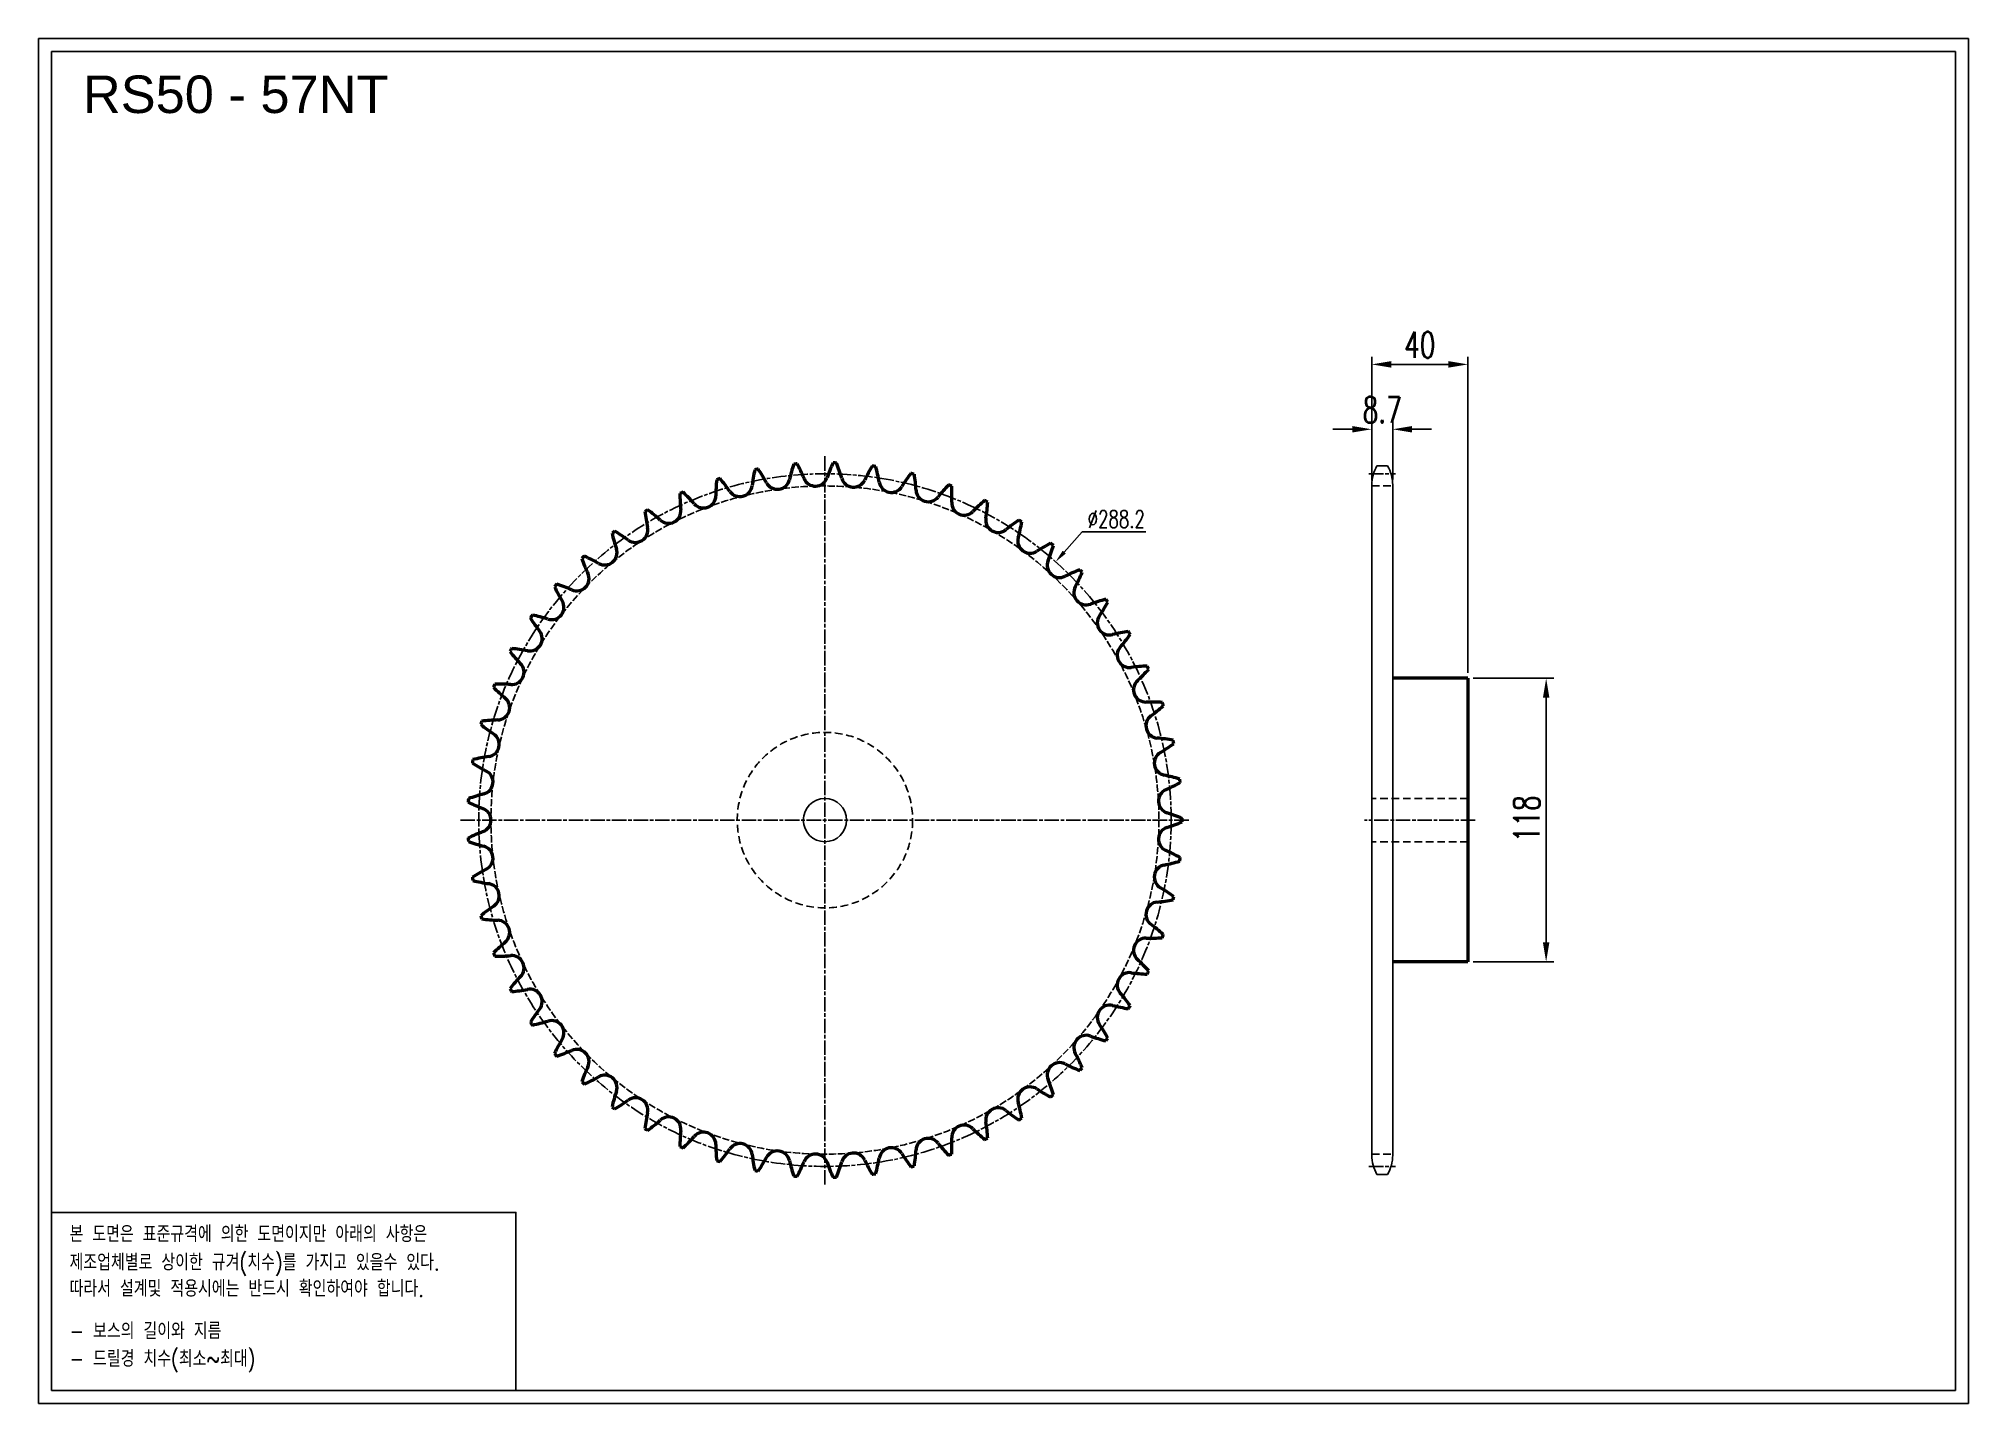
# Model space of a CAD drawing. Header units: millimetres. Extents: x 7467 to 8270, y 2321 to 2889.
import ezdxf

# ---------------------------------------------------------------- set-up
doc = ezdxf.new("R2010")
doc.units = ezdxf.units.MM
for name, pattern in [('AM_ISO02W050', [7.5, 6, -1.5]), ('AM_ISO02W050x2', [3.75, 3, -0.75]), ('AM_ISO08W050', [18, 12, -1.5, 3, -1.5]), ('AM_ISO08W050x2', [9, 6, -0.75, 1.5, -0.75]), ('HIDDEN', [9.525, 6.35, -3.175])]:
    doc.linetypes.add(name, pattern=pattern)
for name, color, linetype, lineweight in [('20', 7, 'Continuous', 50), ('21', 6, 'AM_ISO02W050', 25), ('22', 30, 'AM_ISO08W050', 25), ('23', 40, 'AM_ISO08W050', 25), ('VIS', 7, 'Continuous', 50)]:
    doc.layers.add(name, color=color, linetype=linetype, lineweight=lineweight)
doc.layers.add('HL', color=2, linetype='HIDDEN')
doc.layers.add('S-DIM', color=7, linetype='Continuous')
doc.styles.add('HAN', font='ROMANS.shx', dxfattribs={"width": 0.7, "bigfont": 'whgtxt.shx'})
doc.styles.add('HSG', font='SIMPLEX.shx', dxfattribs={"width": 0.7, "bigfont": 'HSG.shx'})
doc.styles.get("Standard").update_dxf_attribs({"font": 'arial.ttf'})
doc.dimstyles.new('APP16', dxfattribs={"dimscale": 3, "dimtxt": 2.4, "dimasz": 1.8, "dimexe": 0.7, "dimexo": 0.5, "dimgap": 0.6, "dimtad": 1, "dimtoh": 1, "dimdec": 1, "dimrnd": 0.01, "dimzin": 9, "dimdsep": 46, "dimtxsty": 'HSG', "dimcen": 0, "dimclrd": 1, "dimclre": 1, "dimclrt": 256, "dimazin": 2, "dimtp": 1, "dimtm": 1, "dimtfac": 0.5, "dimtdec": 1, "dimtofl": 0, "dimtmove": 0, "dimatfit": 3, "dimfxl": 0, "dimtvp": 1, "dimtolj": 2, "dimlwd": -1, "dimlwe": -1, "dimarcsym": 0})
doc.dimstyles.new('APP23', dxfattribs={"dimscale": 4.5, "dimtxt": 2.4, "dimasz": 1.8, "dimexe": 0.7, "dimexo": 0.5, "dimgap": 0.6, "dimtad": 1, "dimtoh": 1, "dimdec": 1, "dimrnd": 0.01, "dimzin": 9, "dimdsep": 46, "dimtxsty": 'HSG', "dimcen": 0, "dimclrd": 1, "dimclre": 1, "dimclrt": 256, "dimazin": 2, "dimtp": 1, "dimtm": 1, "dimtfac": 0.5, "dimtdec": 1, "dimtix": 1, "dimtofl": 0, "dimtmove": 0, "dimatfit": 3, "dimfxl": 0, "dimtvp": 1, "dimtolj": 2, "dimlwd": -1, "dimlwe": -1, "dimarcsym": 0})

# ---------------------------------------------------------------- blocks, each defined once
blk = doc.blocks.new('*D1')
at = {"layer": 'Defpoints', "color": 0, "transparency": 16777216}
for p in [(7890.63, 2671.04), (7698.66, 2456.12)]:
    blk.add_point(p, dxfattribs=at)
at = {"layer": 'S-DIM', "color": 1, "transparency": 16777216}
for p, q in [((7901.72, 2683.44), (7894.23, 2675.06)), ((7928.24, 2683.44), (7901.72, 2683.44))]:
    blk.add_line(p, q, dxfattribs=at)
blk.add_solid([(7893.56, 2675.66), (7894.9, 2674.46), (7890.63, 2671.04)], dxfattribs=at)
at = {"layer": 'S-DIM', "transparency": 16777216, "insert": (7915.88, 2688.84), "char_height": 7.2, "attachment_point": 5, "style": 'HSG'}
blk.add_mtext('\\A2;∅288.2', dxfattribs=at)
blk = doc.blocks.new('*D2')
at = {"layer": 'Defpoints', "color": 0, "transparency": 16777216}
for p in [(8030.9, 2726.18), (8022.2, 2702.58), (8030.9, 2703.04)]:
    blk.add_point(p, dxfattribs=at)
at = {"layer": 'S-DIM', "color": 1, "transparency": 16777216}
for p, q in [((8014.1, 2726.18), (8006, 2726.18)), ((8022.2, 2704.83), (8022.2, 2729.33)), ((8030.9, 2705.29), (8030.9, 2729.33)), ((8039, 2726.18), (8047.1, 2726.18))]:
    blk.add_line(p, q, dxfattribs=at)
for points in [[(8014.1, 2727.53), (8014.1, 2724.83), (8022.2, 2726.18)], [(8039, 2727.53), (8039, 2724.83), (8030.9, 2726.18)]]:
    blk.add_solid(points, dxfattribs=at)
at = {"layer": 'S-DIM', "transparency": 16777216, "insert": (8026.55, 2734.28), "char_height": 10.8, "attachment_point": 5, "style": 'HSG'}
blk.add_mtext('\\A2;8.7', dxfattribs=at)
blk = doc.blocks.new('*D3')
at = {"layer": 'Defpoints', "color": 0, "transparency": 16777216}
for p in [(8062.2, 2753.18), (8022.2, 2702.58), (8062.2, 2622.58)]:
    blk.add_point(p, dxfattribs=at)
at = {"layer": 'S-DIM', "color": 1, "transparency": 16777216}
for p, q in [((8022.2, 2704.83), (8022.2, 2756.33)), ((8062.2, 2624.83), (8062.2, 2756.33)), ((8030.3, 2753.18), (8054.1, 2753.18))]:
    blk.add_line(p, q, dxfattribs=at)
for points in [[(8030.3, 2754.53), (8030.3, 2751.83), (8022.2, 2753.18)], [(8054.1, 2754.53), (8054.1, 2751.83), (8062.2, 2753.18)]]:
    blk.add_solid(points, dxfattribs=at)
at = {"layer": 'S-DIM', "transparency": 16777216, "insert": (8042.2, 2761.28), "char_height": 10.8, "attachment_point": 5, "style": 'HSG'}
blk.add_mtext('\\A2;40', dxfattribs=at)
blk = doc.blocks.new('*D4')
at = {"layer": 'Defpoints', "color": 0, "transparency": 16777216}
for p in [(8062.2, 2622.58), (8062.2, 2504.58), (8094.77, 2504.58)]:
    blk.add_point(p, dxfattribs=at)
at = {"layer": 'S-DIM', "color": 1, "transparency": 16777216}
for p, q in [((8064.45, 2622.58), (8097.92, 2622.58)), ((8094.77, 2614.48), (8094.77, 2512.68)), ((8064.45, 2504.58), (8097.92, 2504.58))]:
    blk.add_line(p, q, dxfattribs=at)
for points in [[(8093.42, 2614.48), (8096.12, 2614.48), (8094.77, 2622.58)], [(8093.42, 2512.68), (8096.12, 2512.68), (8094.77, 2504.58)]]:
    blk.add_solid(points, dxfattribs=at)
at = {"layer": 'S-DIM', "transparency": 16777216, "insert": (8086.67, 2564.15), "char_height": 10.8, "attachment_point": 5, "rotation": 90, "style": 'HSG'}
blk.add_mtext('\\A2;118', dxfattribs=at)

msp = doc.modelspace()

# ---------------------------------------------------------------- linework, layer by layer
for p, q in [((8028.77, 2710.97), (8024.33, 2710.97)), ((8022.2, 2563.58), (8022.2, 2703.04)), ((8030.9, 2563.58), (8030.9, 2703.04)), ((8022.2, 2563.58), (8022.2, 2424.11)), ((8030.9, 2563.58), (8030.9, 2424.11)), ((8028.77, 2416.18), (8024.33, 2416.18))]:
    msp.add_line(p, q)
for points in [[(7467.4, 2888.72), (8270.49, 2888.72), (8270.49, 2320.88), (7467.4, 2320.88)], [(7472.81, 2883.32), (8265.08, 2883.32), (8265.08, 2326.29), (7472.81, 2326.29)]]:
    msp.add_lwpolyline(points, close=True)
at = {"color": 6}
msp.add_lwpolyline([(7472.81, 2400.31), (7666.01, 2400.31), (7666.01, 2326.29), (7472.81, 2326.29)], close=True, dxfattribs=at)
msp.add_circle((7794.64, 2563.58), 9)
for centre, start, end in [((8038.08, 2703.04), 150, 180), ((8015.03, 2703.04), 0, 30), ((8038.08, 2424.11), 180, 210), ((8015.03, 2424.11), 330, 0)]:
    msp.add_arc(centre, 15.87, start, end)
at = {"layer": '20'}
for centre, radius, start, end in [((7835.82, 2694.48), 71.93, 168.09955, 173.42105), ((7794.64, 2563.58), 148.63, 100.76955, 101.33571), ((7707.24, 2669.36), 71.93, 28.68421, 34.00572), ((7849.97, 2689.15), 71.93, 161.78376, 167.10526), ((7794.64, 2563.58), 148.63, 94.45377, 95.01992), ((7719.41, 2678.33), 71.93, 22.36842, 27.68993), ((7863.45, 2682.3), 71.93, 155.46797, 160.78947), ((7794.64, 2563.58), 148.63, 88.13798, 88.70413), ((7732.49, 2685.91), 71.93, 16.05263, 21.37414), ((7876.09, 2674.01), 71.93, 149.15218, 154.47368), ((7794.64, 2563.58), 148.63, 81.82219, 82.38834), ((7746.32, 2692.01), 71.93, 9.73684, 15.05835), ((7887.74, 2664.38), 71.93, 142.83639, 148.15789), ((7794.64, 2563.58), 148.63, 75.5064, 76.07255), ((7760.75, 2696.54), 71.93, 3.42105, 8.74256), ((7794.64, 2563.58), 148.63, 113.40113, 113.96729), ((7806.19, 2700.31), 71.93, 180.73112, 186.05263), ((7686.22, 2647.69), 71.93, 41.31579, 46.6373), ((7744.1, 2698.56), 5.13, 221.31579, 359.73684), ((7821.17, 2698.21), 71.93, 174.41534, 179.73684), ((7794.64, 2563.58), 148.63, 107.08534, 107.6515), ((7696.13, 2659.1), 71.93, 35, 40.32151), ((7759.26, 2703.3), 5.13, 215, 353.42105), ((7774.85, 2706.35), 5.13, 208.68421, 347.10526), ((7790.67, 2707.66), 5.13, 202.36842, 340.78947), ((7806.55, 2707.22), 5.13, 196.05263, 334.47368), ((7822.28, 2705.04), 5.13, 189.73684, 328.15789), ((7837.67, 2701.14), 5.13, 183.42105, 321.84211), ((7898.27, 2653.53), 71.93, 136.5206, 141.84211), ((7794.64, 2563.58), 148.63, 69.19061, 69.75676), ((7775.58, 2699.47), 71.93, 357.10526, 2.42677), ((7794.64, 2563.58), 148.63, 119.71692, 120.28308), ((7791.08, 2700.75), 71.93, 187.04691, 192.36842), ((7677.63, 2635.25), 71.93, 47.63158, 52.95309), ((7729.56, 2692.18), 5.13, 227.63158, 6.05263), ((7852.54, 2695.57), 5.13, 177.10526, 315.52632), ((7907.53, 2641.59), 71.93, 130.20481, 135.52632), ((7794.64, 2563.58), 148.63, 62.87482, 63.44097), ((7790.64, 2700.74), 71.93, 350.78947, 356.11098), ((7794.64, 2563.58), 148.63, 126.03271, 126.59887), ((7776.01, 2699.53), 71.93, 193.3627, 198.68421), ((7670.45, 2621.94), 71.93, 53.94737, 59.26888), ((7715.81, 2684.24), 5.13, 233.94737, 12.36842), ((7866.71, 2688.4), 5.13, 170.78947, 309.21053), ((7915.43, 2628.69), 71.93, 123.88902, 129.21053), ((7805.76, 2700.35), 71.93, 344.47368, 349.79519), ((7794.64, 2563.58), 148.63, 56.55903, 57.12518), ((7703.01, 2674.84), 5.13, 240.26316, 18.68421), ((7880.01, 2679.72), 5.13, 164.47368, 302.89474), ((7921.86, 2615.01), 71.93, 117.57323, 122.89474), ((7820.74, 2698.29), 71.93, 338.15789, 343.4794), ((7794.64, 2563.58), 148.63, 50.24324, 50.80939), ((7794.64, 2563.58), 148.63, 132.3485, 132.91466), ((7761.17, 2696.65), 71.93, 199.67849, 205), ((7664.79, 2607.92), 71.93, 60.26316, 65.58466), ((7892.27, 2669.62), 5.13, 158.15789, 296.57895), ((7926.75, 2600.7), 71.93, 111.25744, 116.57895), ((7835.4, 2694.61), 71.93, 331.84211, 337.16361), ((7794.64, 2563.58), 148.63, 43.92745, 44.4936), ((7794.64, 2563.58), 148.63, 138.66429, 139.23045), ((7746.73, 2692.16), 71.93, 205.99428, 211.31579), ((7660.7, 2593.37), 71.93, 66.57895, 71.90045), ((7691.33, 2664.08), 5.13, 246.57895, 25), ((7903.34, 2658.24), 5.13, 151.84211, 290.26316), ((7680.9, 2652.11), 5.13, 252.89474, 31.31579), ((7930.03, 2585.95), 71.93, 104.94165, 110.26316), ((7849.56, 2689.33), 71.93, 325.52632, 330.84782), ((7794.64, 2563.58), 148.63, 37.61166, 38.17781), ((7671.85, 2639.06), 5.13, 259.21053, 37.63158), ((7794.64, 2563.58), 148.63, 144.98008, 145.54623), ((7732.88, 2686.11), 71.93, 212.31007, 217.63158), ((7658.23, 2578.45), 71.93, 72.89474, 78.21624), ((7913.09, 2645.71), 5.13, 145.52632, 283.94737), ((7794.64, 2563.58), 148.63, 151.29587, 151.86202), ((7657.42, 2563.36), 71.93, 79.21053, 84.53203), ((7931.67, 2570.92), 71.93, 98.62586, 103.94737), ((7921.41, 2632.18), 5.13, 139.21053, 277.63158), ((7863.06, 2682.52), 71.93, 319.21053, 324.53203), ((7794.64, 2563.58), 148.63, 31.29587, 31.86202), ((7719.78, 2678.57), 71.93, 218.62586, 223.94737), ((7664.29, 2625.09), 5.13, 265.52632, 43.94737), ((7931.65, 2555.8), 71.93, 92.31007, 97.63158), ((7875.73, 2674.27), 71.93, 312.89474, 318.21624), ((7794.64, 2563.58), 148.63, 24.98008, 25.54623), ((7794.64, 2563.58), 148.63, 157.61166, 158.17781), ((7707.58, 2669.64), 71.93, 224.94165, 230.26316), ((7658.28, 2548.26), 71.93, 85.52632, 90.84782), ((7928.19, 2617.82), 5.13, 132.89474, 271.31579), ((7658.32, 2610.38), 5.13, 271.84211, 50.26316), ((7929.96, 2540.77), 71.93, 85.99428, 91.31579), ((7887.42, 2664.68), 71.93, 306.57895, 311.90045), ((7794.64, 2563.58), 148.63, 18.66429, 19.23045), ((7794.64, 2563.58), 148.63, 163.92745, 164.4936), ((7696.44, 2659.42), 71.93, 231.25744, 236.57895), ((7660.79, 2533.35), 71.93, 91.84211, 97.16361), ((7933.34, 2602.8), 5.13, 126.57895, 265), ((7653.99, 2595.1), 5.13, 278.15789, 56.57895), ((7926.63, 2526.03), 71.93, 79.67849, 85), ((7897.98, 2653.86), 71.93, 300.26316, 305.58466), ((7794.64, 2563.58), 148.63, 12.3485, 12.91466), ((7794.64, 2563.58), 148.63, 170.24324, 170.80939), ((7686.49, 2648.03), 71.93, 237.57323, 242.89474), ((7664.93, 2518.81), 71.93, 98.15789, 103.4794), ((7936.82, 2587.3), 5.13, 120.26316, 258.68421), ((7651.38, 2579.43), 5.13, 284.47368, 62.89474), ((7921.7, 2511.73), 71.93, 73.3627, 78.68421), ((7907.28, 2641.95), 71.93, 293.94737, 299.26888), ((7794.64, 2563.58), 148.63, 6.03271, 6.59887), ((7794.64, 2563.58), 148.63, 176.55903, 177.12518), ((7677.86, 2635.62), 71.93, 243.88902, 249.21053), ((7670.64, 2504.81), 71.93, 104.47368, 109.79519), ((7938.56, 2571.52), 5.13, 113.94737, 252.36842), ((7650.51, 2563.58), 5.13, 290.78947, 69.21053), ((7915.22, 2498.07), 71.93, 67.04691, 72.36842), ((7915.22, 2629.08), 71.93, 287.63158, 292.95309), ((7794.64, 2563.58), 148.63, 359.71692, 0.28308), ((7677.86, 2491.53), 71.93, 110.78947, 116.11098), ((7794.64, 2563.58), 148.63, 182.87482, 183.44097), ((7670.64, 2622.34), 71.93, 250.20481, 255.52632), ((7938.56, 2555.64), 5.13, 107.63158, 246.05263), ((7651.38, 2547.72), 5.13, 297.10526, 75.52632), ((7921.7, 2615.42), 71.93, 281.31579, 286.6373), ((7907.28, 2485.21), 71.93, 60.73112, 66.05263), ((7794.64, 2563.58), 148.63, 353.40113, 353.96729), ((7686.49, 2479.12), 71.93, 117.10526, 122.42677), ((7794.64, 2563.58), 148.63, 189.19061, 189.75676), ((7664.93, 2608.34), 71.93, 256.5206, 261.84211), ((7936.82, 2539.85), 5.13, 101.31579, 239.73684), ((7653.99, 2532.06), 5.13, 303.42105, 81.84211), ((7926.63, 2601.13), 71.93, 275, 280.32151), ((7897.98, 2473.29), 71.93, 54.41534, 59.73684), ((7794.64, 2563.58), 148.63, 347.08534, 347.6515), ((7696.44, 2467.73), 71.93, 123.42105, 128.74256), ((7794.64, 2563.58), 148.63, 195.5064, 196.07255), ((7660.79, 2593.8), 71.93, 262.83639, 268.15789), ((7658.32, 2516.77), 5.13, 309.73684, 88.15789), ((7933.34, 2524.36), 5.13, 95, 233.42105), ((7928.19, 2509.34), 5.13, 88.68421, 227.10526), ((7929.96, 2586.38), 71.93, 268.68421, 274.00572), ((7887.42, 2462.47), 71.93, 48.09955, 53.42105), ((7794.64, 2563.58), 148.63, 340.76955, 341.33571), ((7707.58, 2457.51), 71.93, 129.73684, 135.05835), ((7794.64, 2563.58), 148.63, 201.82219, 202.38834), ((7658.28, 2578.89), 71.93, 269.15218, 274.47368), ((7664.29, 2502.06), 5.13, 316.05263, 94.47368), ((7719.78, 2448.58), 71.93, 136.05263, 141.37414), ((7921.41, 2494.97), 5.13, 82.36842, 220.78947), ((7931.65, 2571.35), 71.93, 262.36842, 267.68993), ((7875.73, 2452.88), 71.93, 41.78376, 47.10526), ((7794.64, 2563.58), 148.63, 334.45377, 335.01992), ((7794.64, 2563.58), 148.63, 208.13798, 208.70413), ((7657.42, 2563.8), 71.93, 275.46797, 280.78947), ((7671.85, 2488.09), 5.13, 322.36842, 100.78947), ((7863.06, 2444.63), 71.93, 35.46797, 40.78947), ((7732.88, 2441.04), 71.93, 142.36842, 147.68993), ((7913.09, 2481.44), 5.13, 76.05263, 214.47368), ((7931.67, 2556.24), 71.93, 256.05263, 261.37414), ((7794.64, 2563.58), 148.63, 328.13798, 328.70413), ((7794.64, 2563.58), 148.63, 214.45377, 215.01992), ((7658.23, 2548.7), 71.93, 281.78376, 287.10526), ((7680.9, 2475.04), 5.13, 328.68421, 107.10526), ((7903.34, 2468.91), 5.13, 69.73684, 208.15789), ((7930.03, 2541.21), 71.93, 249.73684, 255.05835), ((7849.56, 2437.82), 71.93, 29.15218, 34.47368), ((7746.73, 2434.99), 71.93, 148.68421, 154.00572), ((7794.64, 2563.58), 148.63, 220.76955, 221.33571), ((7660.7, 2533.78), 71.93, 288.09955, 293.42105), ((7691.33, 2463.07), 5.13, 335, 113.42105), ((7835.4, 2432.55), 71.93, 22.83639, 28.15789), ((7794.64, 2563.58), 148.63, 321.82219, 322.38834), ((7761.17, 2430.5), 71.93, 155, 160.32151), ((7892.27, 2457.53), 5.13, 63.42105, 201.84211), ((7926.75, 2526.45), 71.93, 243.42105, 248.74256), ((7794.64, 2563.58), 148.63, 315.5064, 316.07255), ((7794.64, 2563.58), 148.63, 227.08534, 227.6515), ((7664.79, 2519.23), 71.93, 294.41534, 299.73684), ((7703.01, 2452.31), 5.13, 341.31579, 119.73684), ((7776.01, 2427.63), 71.93, 161.31579, 166.6373), ((7880.01, 2447.43), 5.13, 57.10526, 195.52632), ((7921.86, 2512.14), 71.93, 237.10526, 242.42677), ((7820.74, 2428.86), 71.93, 16.5206, 21.84211), ((7794.64, 2563.58), 148.63, 233.40113, 233.96729), ((7670.45, 2505.21), 71.93, 300.73112, 306.05263), ((7715.81, 2442.91), 5.13, 347.63158, 126.05263), ((7791.08, 2426.4), 71.93, 167.63158, 172.95309), ((7866.71, 2438.75), 5.13, 50.78947, 189.21053), ((7915.43, 2498.46), 71.93, 230.78947, 236.11098), ((7805.76, 2426.81), 71.93, 10.20481, 15.52632), ((7794.64, 2563.58), 148.63, 309.19061, 309.75676), ((7794.64, 2563.58), 148.63, 239.71692, 240.28308), ((7677.63, 2491.9), 71.93, 307.04691, 312.36842), ((7729.56, 2434.97), 5.13, 353.94737, 132.36842), ((7806.19, 2426.84), 71.93, 173.94737, 179.26888), ((7744.1, 2428.59), 5.13, 0.26316, 138.68421), ((7852.54, 2431.58), 5.13, 44.47368, 182.89474), ((7907.53, 2485.57), 71.93, 224.47368, 229.79519), ((7790.64, 2426.41), 71.93, 3.88902, 9.21053), ((7794.64, 2563.58), 148.63, 302.87482, 303.44097), ((7794.64, 2563.58), 148.63, 246.03271, 246.59887), ((7686.22, 2479.47), 71.93, 313.3627, 318.68421), ((7821.17, 2428.94), 71.93, 180.26316, 185.58466), ((7696.13, 2468.05), 71.93, 319.67849, 325), ((7759.26, 2423.85), 5.13, 6.57895, 145), ((7774.85, 2420.8), 5.13, 12.89474, 151.31579), ((7822.28, 2422.11), 5.13, 31.84211, 170.26316), ((7760.75, 2430.61), 71.93, 351.25744, 356.57895), ((7837.67, 2426.01), 5.13, 38.15789, 176.57895), ((7898.27, 2473.62), 71.93, 218.15789, 223.4794), ((7775.58, 2427.69), 71.93, 357.57323, 2.89474), ((7794.64, 2563.58), 148.63, 296.55903, 297.12518), ((7794.64, 2563.58), 148.63, 252.3485, 252.91466), ((7835.82, 2432.68), 71.93, 186.57895, 191.90045), ((7794.64, 2563.58), 148.63, 258.66429, 259.23045), ((7707.24, 2457.79), 71.93, 325.99428, 331.31579), ((7849.97, 2438), 71.93, 192.89474, 198.21624), ((7719.41, 2448.82), 71.93, 332.31007, 337.63158), ((7790.67, 2419.49), 5.13, 19.21053, 157.63158), ((7863.45, 2444.85), 71.93, 199.21053, 204.53203), ((7732.49, 2441.24), 71.93, 338.62586, 343.94737), ((7806.55, 2419.93), 5.13, 25.52632, 163.94737), ((7876.09, 2453.14), 71.93, 205.52632, 210.84782), ((7746.32, 2435.14), 71.93, 344.94165, 350.26316), ((7887.74, 2462.77), 71.93, 211.84211, 217.16361), ((7794.64, 2563.58), 148.63, 283.92745, 284.4936), ((7794.64, 2563.58), 148.63, 290.24324, 290.80939), ((7794.64, 2563.58), 148.63, 264.98008, 265.54623), ((7794.64, 2563.58), 148.63, 271.29587, 271.86202), ((7794.64, 2563.58), 148.63, 277.61166, 278.17781)]:
    msp.add_arc(centre, radius, start, end, dxfattribs=at)
at = {"layer": '21', "linetype": 'AM_ISO02W050x2'}
msp.add_circle((7794.64, 2563.58), 139.01, dxfattribs=at)
at = {"layer": '22', "linetype": 'AM_ISO08W050x2'}
for p, q in [((8021.02, 2707.66), (8032.08, 2707.66)), ((8065.23, 2563.58), (8019.17, 2563.58)), ((8021.02, 2419.49), (8032.08, 2419.49))]:
    msp.add_line(p, q, dxfattribs=at)
msp.add_circle((7794.64, 2563.58), 144.09, dxfattribs=at)
at = {"layer": '23', "linetype": 'AM_ISO08W050x2'}
for p, q in [((7794.64, 2411.94), (7794.64, 2715.21)), ((7643.01, 2563.58), (7946.28, 2563.58))]:
    msp.add_line(p, q, dxfattribs=at)
at = {"layer": 'HL', "ltscale": 0.5}
for p, q in [((8022.2, 2702.58), (8030.9, 2702.58)), ((8062.2, 2572.58), (8022.2, 2572.58)), ((8062.2, 2554.58), (8022.2, 2554.58)), ((8022.2, 2424.57), (8030.9, 2424.57))]:
    msp.add_line(p, q, dxfattribs=at)
msp.add_circle((7794.64, 2563.58), 36.5, dxfattribs=at)
at = {"layer": 'VIS'}
for p, q in [((8062.2, 2622.58), (8030.9, 2622.58)), ((8062.2, 2622.58), (8062.2, 2504.58)), ((8062.2, 2504.58), (8030.9, 2504.58))]:
    msp.add_line(p, q, dxfattribs=at)

# ---------------------------------------------------------------- texts
msp.add_text('RS50 - 57NT', height=15.6).set_placement((7485.84, 2857.76))
at = {"color": 6, "style": 'HAN', "width": 0.8}
for s, p in [('본 도면은 표준규격에 의한 도면이지만 아래의 사항은', (7480.28, 2387.97)), ('제조업체별로 상이한 규겨(치수)를 가지고 있을수 있다.', (7480.28, 2376.2)), ('따라서 설계및 적용시에는 반드시 확인하여야 합니다.', (7480.28, 2365.27)), ('- 보스의 길이와 지름', (7480.28, 2347.65)), ('- 드릴경 치수(최소~최대)', (7480.28, 2336.08))]:
    msp.add_text(s, height=6.7931, dxfattribs=at).set_placement(p)

# ---------------------------------------------------------------- dimensions: what is measured, and where the dimension line sits
at = {"layer": 'S-DIM'}
dim = msp.add_linear_dim(base=(8062.2, 2753.18), p1=(8022.2, 2702.58), p2=(8062.2, 2622.58), dimstyle='APP23', dxfattribs=at)
dim.commit()
dim.dimension.update_dxf_attribs({"geometry": '*D3', "text_midpoint": (8042.2, 2761.28)})
dim = msp.add_linear_dim(base=(8030.9, 2726.18), p1=(8022.2, 2702.58), p2=(8030.9, 2703.04), dimstyle='APP23', dxfattribs=at)
dim.commit()
dim.dimension.update_dxf_attribs({"geometry": '*D2', "text_midpoint": (8026.55, 2726.18), "dimtype": 128})
at = {"layer": 'S-DIM', "color": 3}
dim = msp.add_diameter_dim_2p(p1=(7698.66, 2456.12), p2=(7890.63, 2671.04), dimstyle='APP16', dxfattribs=at)
dim.commit()
dim.dimension.update_dxf_attribs({"geometry": '*D1', "text_midpoint": (7915.88, 2683.44), "dimtype": 131})
at = {"layer": 'S-DIM'}
dim = msp.add_linear_dim(base=(8094.77, 2504.58), p1=(8062.2, 2622.58), p2=(8062.2, 2504.58), angle=90, dimstyle='APP23', dxfattribs=at)
dim.commit()
dim.dimension.update_dxf_attribs({"geometry": '*D4', "text_midpoint": (8094.77, 2564.15), "dimtype": 128})

doc.saveas('drawing.dxf')
